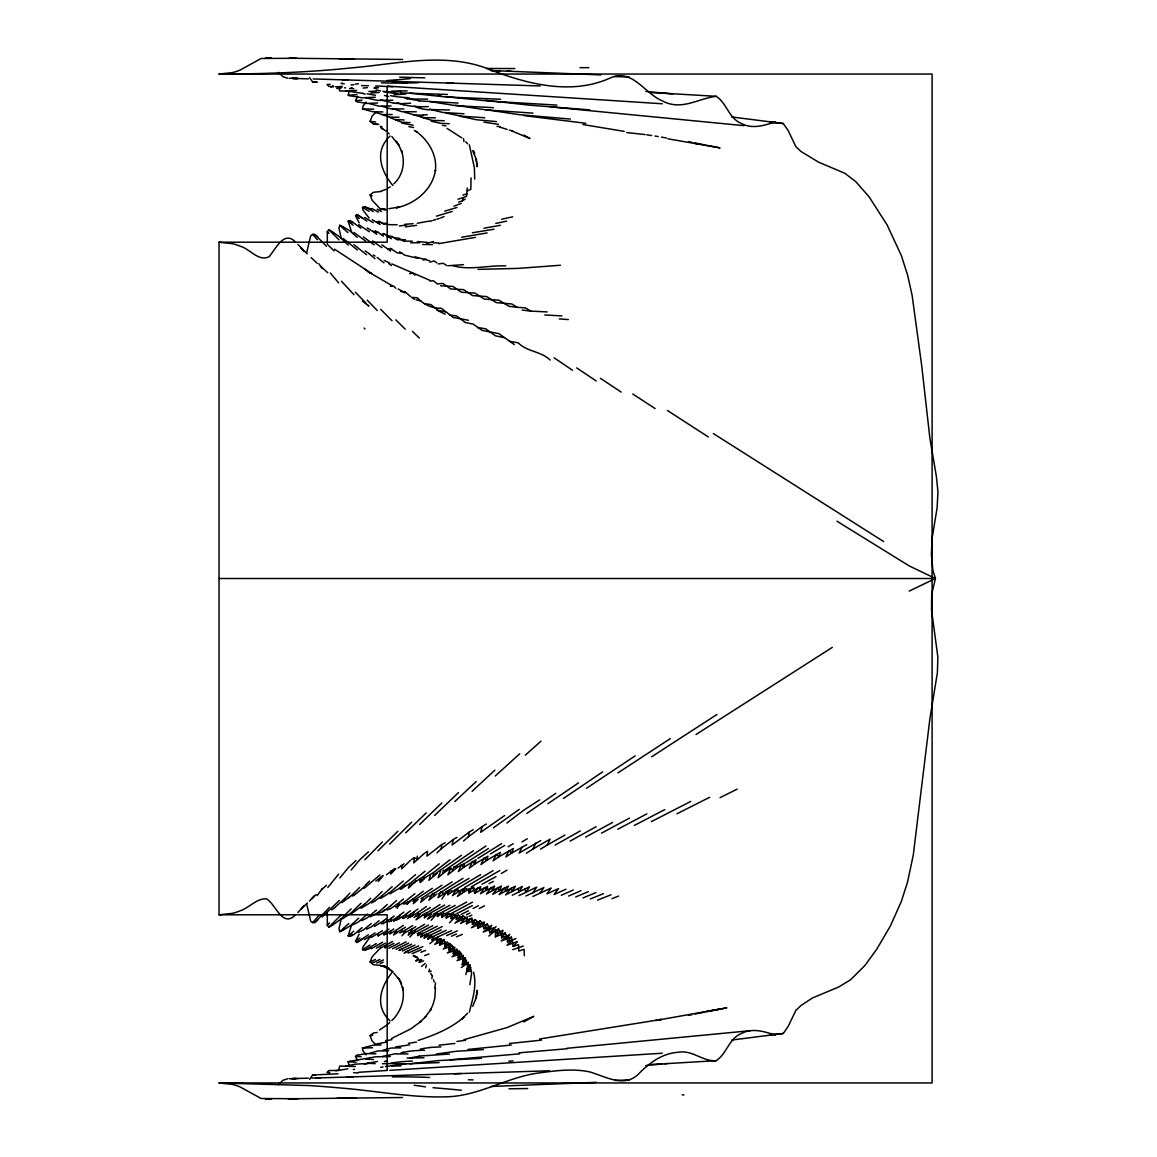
<?xml version="1.0" encoding="UTF-8"?>
<svg xmlns="http://www.w3.org/2000/svg" width="1157" height="1157" viewBox="0 0 1157 1157"><rect width="100%" height="100%" fill="white"/><g stroke="black" fill="none" stroke-linecap="round" stroke-linejoin="round"><path stroke-width="1.5" d="M524.338 955.74L524.092 949.275L518.857 951.04L518.481 944.647L513.216 946.469L511.437 937.17L501.198 940.974L509.659 934.321L507.417 938.891L507.475 942.044L515.964 938.544M434.135 893.291L434.092 896.068L428.813 900.262L432.602 893.363L434.092 896.068L436.898 894.057M377.153 124.537L373.378 123.973L370.095 121.326L372.12 116.033L375.331 112.822M380.639 965.43L373.378 964.721L370.095 962.074L372.12 956.781L380.884 947.453M402.462 918.282L403.547 918.181L403.648 915.838L410.518 910.805M327.33 912.815L327.272 925.34L328.805 927.162L331.452 925.846L333.158 923.344M390.921 870.831L390.777 874.041L395.766 868.762M489.845 929.548L491.682 925.311L483.207 932.094L493.967 927.769L495.355 930.546L495.413 936.808L505.161 932.99L506.65 935.854L501.646 937.763L501.458 934.639L498.595 929.013L489.642 932.744L489.078 926.612L487.169 924.081L477.74 928.174L477.552 921.927L475.368 919.641L466.473 923.792L467.023 920.35L465.938 917.631L462.916 915.968L454.875 923.127L461.614 919.757L461.065 916.778L458.259 915.057L451.143 918.658L451.302 915.274L448.656 913.596L441.656 917.327L441.887 913.813L437.375 916.46L437.259 913.133L427.584 919.15L431.547 913.929M448.815 949.825L451.895 945.269L453.746 948.031L447.426 952.934L453.963 950.823L454.817 947.265L448.815 949.825L449.711 943.534L453.746 948.031L453.284 953.773L459.343 951.228L461.31 953.643L463.06 959.023L462.236 964.736L468.484 962.219L465.895 974.613M463.06 959.023L463.321 955.364L457.073 960.672L465.186 957.895L467.486 966.138L469.858 964.924L471.593 973.399L469.843 984.708M458.042 199.235L466.517 196.444L467.226 188.027M474.717 179.104L474.341 167.548L469.38 144.856M395.766 919.989L396.981 919.699L397.184 917.226L403.807 912.092M461.065 916.778L456.292 919.222L456.147 916.011L453.501 914.276L446.255 918.051L446.544 914.551L443.869 913.495M449.711 943.534L444.722 945.847L445.199 942.839L443.883 940.207L445.199 942.839L439.66 945.052L441.179 938.616M381.376 923.864L383.271 923.517L383.531 920.842L386.048 918.803M402.014 865.407L401.667 868.893L410.388 860.504M436.956 852.883L441.265 848.79L441.757 844.552L445.156 842.773M417.229 856.18L417.417 859.174L414.365 857.713L413.729 862.862L424.344 853.374L427.555 851.335L426.947 856.122L441.757 844.552M409.057 916.98L410.287 916.778L410.619 914.204L418.024 908.954M435.553 982.915L434.772 988.092M440.6 939.021L434.642 944.343L440.889 941.798L440.6 939.021L436.449 940.858L436.869 937.806L432.096 939.976L433.065 936.664L427.989 939.05L429.348 935.536L426.485 934.422L425.125 935.03M465.938 917.631L460.573 923.445L467.023 920.35L467.486 916.951L461.614 919.757L462.916 915.968M440.629 871.192L438.069 877.744L442.885 873.535L443.362 870.194M483.828 925.643L484.349 921.97L471.42 927.755L479.909 920.784L482.469 922.939L483.93 928.767L489.078 926.612M404.111 932.932L405.355 930.127L412.702 925.571M462.569 956.261L458.042 957.765L459.343 951.228M476.322 997.869L477.219 990.262L475.874 998.534L472.692 1006.286M458.519 202.128L462.569 200.74L463.06 197.977M463.552 841.009L468.426 836.728L469.279 831.999L473.271 829.743M382.866 111.94L372.525 111.694L362.445 108.932L363.009 106.111L366.075 102.163M371.31 947.916L364.759 950.23L362.445 949.68L363.009 946.874L370.891 935.839M388.535 921.695L390.676 921.276L391.283 918.282L394.19 915.982M456.972 837.379L453.255 839.534L452.141 845L469.279 831.999M389.171 933.699L390.357 933.598L390.936 930.85L393.727 928.955M341.257 918.586L338.987 928.695L339.71 931.718L342.501 930.474L344.511 927.986M431.807 978.648L432.4 976.031M429.507 969.204L428.885 971.866L431.301 971.171M306.619 252.906L310.669 235.941L312.578 234.307L314.849 234.452L317.683 236.968M394.523 933.41L395.564 933.034L396.215 930.242L403.359 925.383M344.511 229.014L342.501 226.526L339.71 225.282L338.987 228.305L341.257 238.414M338.987 1069.054L339.71 1066.045L355.329 1066.465M486.403 824.015L482.093 826.604L480.69 832.302L504.698 815.511M423.722 877.165L424.503 878.626L420.396 882.401L421.22 879.118M429.536 914.334L424.402 917.703L425.646 913.292L415.985 919.887L420.208 914.146M349.443 90.405L348.069 95.264L350.007 95.713M415.594 916.011L417.258 915.433L418.14 912.352L426.412 906.567M425.66 967.758L426.441 965.025M469.38 1012.144C472.461 999.185 477.205 985.46 473.502 972.155M383.618 934.798L385.324 934.22L386.264 931.096L389.041 929.085M409.578 884.715L408.508 888.084L416.144 880.737M437.375 916.46L438.199 913.972M464.796 888.374L463.465 892.351L457.391 896.429L462.193 889.386L464.796 888.374L468.296 889.4L473.748 887.217L474.601 893.32L487.647 886.291L486.518 890.138L480.444 893.71L484.638 887.564L486.518 890.138L494.56 886.103L492.795 890.442L486.49 894.028L491.204 887.621L492.795 890.442L501.473 886.045L499.188 890.76L492.694 894.332L497.799 887.781L499.188 890.76L508.415 886.103L505.696 891.092L499.086 894.621L504.452 887.998L505.696 891.092L515.386 886.248L512.334 891.44L505.609 894.911L511.177 888.272L512.334 891.44L522.429 886.464L519.088 891.83L512.276 895.229M430.418 875.806L428.9 880.289L437.375 873.101M422.406 933.135L417.851 935.565L418.718 933.106M399.469 932.802L400.929 932.528L402.072 929.36L405.456 927.191M452.705 891.367L447.831 894.694L449.364 890.427L452.705 891.367L457.926 889.212L458.1 891.816L452.503 895.634L455.916 889.675L458.1 891.816L462.193 889.386L463.465 892.351L468.296 889.4L468.961 892.871L480.733 886.652L480.372 889.849L478.087 887.636L474.601 893.32M351.612 924.891L348.069 936.013C353.652 937.112 357.846 930.199 362.155 927.668M501.458 934.639L503.049 930.315L495.76 933.598L498.595 929.013M396.981 919.699L398.746 918.875L400.177 915.028M403.547 918.181L405.398 917.342L406.787 913.625M309.657 1079.365L312.578 1075.055L317.524 1074.853M408.002 901.534L406.917 904.369L411.169 900.551M413.136 933.309L414.481 932.744L415.725 929.548L424.677 924.298M478.231 924.848L479.909 920.784M429.348 935.536L424.214 938.052L425.79 934.364L420.83 936.895L421.886 934.393M410.287 916.778L412.34 915.809L414.004 911.904M392.83 971.504C380.754 986.241 373.971 1005.809 390.039 1020.937M457.536 867.128L453.804 866.767L452.966 870.57L450.767 868.025L447.86 874.837L457.536 867.128L464.695 863.296L463.624 867.36L458.288 871.626L461.397 864.771L463.624 867.36L476.077 859.767L474.847 863.961L469.323 868.198L472.504 861.415L474.847 863.961L487.965 856.137L486.634 860.432L480.922 864.597L484.147 857.959L486.634 860.432L500.374 852.391L498.956 856.773L493.099 860.851L496.31 854.387L498.956 856.773L513.332 848.529L511.828 853.013L505.855 856.975L508.979 850.713L511.828 853.013L526.782 844.61M423.563 960.845L419.224 962.291L420.512 959.37M408.855 932.759L410.504 932.325L412.008 928.941L415.826 926.67M397.169 908.303L399.179 903.834M436.449 940.858L438.17 937.127M456.292 919.222L458.259 915.057M441.656 917.327L443.695 913.061M415.377 899.524L413.338 903.675L418.067 899.553M522.183 846.938L519.131 853.027L540.782 840.575M526.363 853.215L532.914 849.064L535.893 843.077M540.507 849.137L547.16 845.087L550.154 839.129L532.914 849.064M357.672 96.291L355.503 100.601L356.935 101.729M359.133 934.162L355.503 941.364L356.935 942.478L362.56 938.92M468.961 892.871L471.492 887.882L474.312 889.588M440.181 893.262L437.939 897.63L449.364 890.427M446.255 918.051L448.656 913.596L451.302 915.274M451.143 918.658L453.501 914.276M422.97 897.933L420.613 902.301L428.48 895.923M465.186 957.895L462.872 961.872L466.517 960.556L462.236 964.736M424.402 917.703L426.731 913.77M417.851 935.565L419.528 932.73M444.722 945.847L447.108 941.885L449.075 944.098L449.538 946.816L443.276 949.058L449.075 944.098M467.023 920.35L471.998 918.007L472.403 924.241L475.368 919.641M469.858 964.924L467.226 968.973L470.841 967.715L466.661 971.808L471.405 970.549M441.902 899.061L447.065 891.252L447.831 894.694M432.096 939.976L433.976 937.156M317.192 895.619L322.34 888.446M532.856 892.727L536.674 887.115L519.059 895.576M307.357 903.01L306.677 903.993L310.669 921.059L312.578 922.693L314.849 922.548L317.683 920.032M483.93 928.767L487.169 924.081M327.807 887.506L338.639 874.142M731.629 1040.056L783.275 1033.476L788.177 1026.418L795.886 1010.321L801.107 1005.433L812.59 997.913L838.608 987.037L850.511 979.834L864.93 965.488L876.789 949.145L890.369 926.019L901.346 901.433L907.565 882.01L913.278 855.066L929.924 718.54L937.401 672.636L937.864 657.046L931.53 610.014L931.718 594.279L935.42 578.5L932.976 570.661L931.399 554.839L931.978 539.133L937.112 507.778L937.965 492.144L936.403 476.612L929.924 438.46L921.608 364.918L912.078 295.107L907.565 274.99L901.346 255.567L887.188 225.08L869.095 196.835L855.717 181.577L844.812 173.261L818.679 162.211L801.107 151.567L795.886 146.679L788.177 130.596L783.275 123.524L731.629 116.944M390.039 136.063C373.971 151.191 380.754 170.759 392.83 185.496M532.885 896.444L539.871 893.262L543.891 887.549L525.929 895.981M396.142 931.399L393.525 935.03L397.444 932.412M420.83 936.895L422.522 934.567M501.646 937.763L505.161 932.99M410.084 932.47L408.146 935.087L412.89 932.325M339.825 877.989L348.445 867.504L355.98 860.649M380.884 209.547L372.12 200.219L370.095 194.926L373.378 192.279L380.639 191.57M375.331 1044.178L372.12 1040.967L370.095 1035.674L373.378 1033.027L377.153 1032.463M427.989 939.05L430.606 935.623M351.251 869.948L359.552 859.998L368.432 851.798M424.214 938.052L426.991 934.494M458.042 957.765L461.31 953.643L452.069 956.767L458.259 952.095L456.769 949.029M278.374 1084.644L282.973 1080.276L287.674 1078.758M466.473 923.792L470.711 918.6L472.374 921.059M507.475 942.044L511.437 937.17M364.817 859.767L382.388 842.007M378.267 881.504L382.75 876.283M319.694 914.565L312.78 922.476M327.272 1072.423L328.805 1070.587L339.565 1070.326M401.985 935.782L405.196 931.978M431.142 920.292L437.259 913.133M513.216 946.469L517.468 941.552L506.997 945.255L512.667 940.164M377.949 850.814L397.863 831.261M489.642 932.744L496.093 926.583M329.528 907.334L314.95 922.447M389.634 844.104L411.588 822.28M453.284 953.773L457.001 949.535L458.519 954.872M301.153 909.084L304.161 905.714L297.899 912.526M341.04 914.985L329.109 926.902M329.528 922.91L327.301 925.311M477.74 928.174L482.469 922.939M339.334 900.479L322.138 916.98M351.178 908.809L340.664 919.265L332.131 925.412M405.688 832.852L426.239 812.865M467.659 1013.142L461.788 1019.129L463.827 1017.278C450.68 1028.443 434.511 1035.197 418.227 1040.403M419.644 824.478L441.873 802.958M301.702 908.476L306.489 903.776M311.117 899.408L314.357 895.981L309.411 901.101M439.66 945.052L444.042 940.381L440.889 941.798M391.833 1020.517C400.727 1012.115 405.34 999.315 402.506 987.254L403.113 989.871L400.336 981.469L401.493 983.898L398.21 977.867L399.729 980.124L393.814 973.153M409.809 937.069L413.411 933.251M361.027 903.227L351.366 912.671L342.573 918.832M434.598 815.468L458.49 792.559M419.224 962.291L421.712 959.688M382.605 911.846L384.674 909.691M495.413 936.808L500.431 931.703M348.807 923.517L339.753 931.674M393.814 183.847C402.94 175.662 405.514 161.98 401.378 150.641L401.971 152.044L398.196 144.09L398.861 145.377L391.833 136.483M449.422 922.794L456.147 916.011L453.891 914.42M358.713 918.152L350.571 925.571L343.195 930.141M401.667 888.836L405.138 885.38M344.786 898.468L334.518 907.811M454.802 801.57L476.149 781.626M382.143 891.512L377.081 896.444A91.793 14.361 -53.8 0 1 368.591 903.762L360.998 908.274M312.043 898.439L316.223 894.52M472.099 791.301L494.892 770.157M369.575 881.099L365.062 885.409M295.281 915.158C282.062 928.001 275.843 903.964 266.385 898.815C256.275 898.367 249.276 907.927 240.034 910.848A48.84 48.84 0 0 1 232.167 913.379L219.035 914.797L219.035 242.276L232.167 243.621A48.84 48.84 0 0 1 240.034 246.152C249.854 248.697 258.3 261.858 268.93 256.825C275.525 249.724 283.725 229.939 295.281 241.842M367.608 914.001L358.439 921.97L352.726 924.949M321.747 889.574L326.448 885.322M384.428 907.131L387.233 904.456M392.18 886.652L381.521 896.227M495.254 775.985L519.695 753.814M376.502 910.024L367.073 917.964L361.562 920.668M379.959 874.967L364.079 888.316M403.316 881.027L388.839 893.363M396.576 900.522L390.589 905.844M353.796 931.139L348.214 935.897M350.007 936.461L352.35 934.321M415.609 874.634L399.367 888.243L389.895 893.869M525.307 755.203L541.028 741.131M364.542 904.138L351.829 913.408M664.827 1063.731L716.197 1060.68C726.972 1053.723 728.852 1038.379 741.435 1033.519C752.469 1027.474 764.415 1031.755 775.508 1035.038M371.252 923.561L363.717 929.722L358.294 932.412M418.111 958.864L415.71 960.99L418.906 959.905M387.32 1024.639L389.62 1022.643M441.265 848.79L453.255 839.534M379.106 920.726L371.513 926.743L366.624 929.143M349.081 897.152L342.053 902.706M425.024 871.207L410.923 882.632L400.12 889.27M414.9 893.667L404.69 901.838M439.27 863.816L423.578 876.456L411.183 884.469M488.833 936.042L495.355 930.546M403.489 899.032L397.357 904.022M429.84 943.664L436.869 937.806M393.611 921.464L396.273 919.265M421.481 966.457L425.154 963.434M468.426 836.728L482.093 826.604M383.054 875.43L375.794 881.056M450.044 859.738L433.528 872.508L420.483 880.535M493.504 827.732L519.262 809.35M423.274 891.223L412.543 899.379M506.853 823.032L523.731 810.204L539.726 799.863M394.566 868.661L386.467 874.779M359.957 938.009L355.561 941.306M368.331 934.813L357.021 942.434M461.426 855.356L433.195 875.227M356.935 1055.271L355.503 1056.399L357.672 1060.709M442.885 873.535L450.767 868.025M432.299 888.374L412.803 901.187M383.531 920.842L374.391 926.41M375.099 932.947L364.296 939.629M473.372 850.771L443.594 871.178M526.811 813.472L555.823 793.297M400.973 866.072L403.981 863.816M407.438 918.586L410.793 916.084M441.945 885.25L421.047 898.656M391.283 918.282L383.271 923.517M382.417 930.705L371.31 937.445M485.882 846.013L454.499 867.027M452.199 881.88L429.623 896.212M547.868 803.725L578.572 782.855M563.445 798.46L602.696 771.849M463.031 878.308L438.561 893.754M461.31 967.57L467.283 963.304M377.587 912.83L370.24 916.836M413.989 917.588L418.545 914.348M386.279 1025.464L379.438 1030.005M390.213 186.812L388.275 188.085M586.498 788.264L635.179 755.854M397.184 917.226L390.676 921.276M377.833 935.941L386.264 931.096M488.471 848.486L465.909 862.789M398.109 868.083L402.477 865.103M352.176 895.952L353.738 894.896M618.012 772.862L670.293 738.614M440.022 904.528L430.954 910.429M501.646 843.569L477.841 858.451M469.004 878.394L445.329 892.206M430.404 907.493L417.258 915.433M411.415 859.665L414.365 857.713M651.622 756.808L716.921 714.491M369.936 945.052L362.546 949.622M480.69 874.634L454.614 890.08M403.648 915.838L398.746 918.875M493.041 870.671L464.507 887.665M390.936 930.85L385.324 934.22M696.037 734.507L832.317 647.37M376.329 943.577L364.874 950.157M410.619 914.204L405.398 917.342M382.562 942.275L371.267 948.711M444.736 905.034L427.714 914.594M462.569 200.74L465.186 199.105M418.14 912.352L412.34 915.809M504.669 845.449L490.322 853.996M396.215 930.242L390.357 933.598M499.838 870.512L471.376 886.783M307.964 1085.483A1110.214 1110.127 2.9 0 1 341.055 1088.043C377.196 1090.906 413.136 1098.34 449.495 1096.691C481.486 1094.869 509.268 1076.198 540.912 1072.698C557.096 1070.5 573.771 1068.461 589.911 1071.961C605.198 1076.473 623.536 1087.739 637.811 1074.737C648.788 1063.167 662.238 1053.13 678.769 1052.234C692.32 1049.761 702.849 1061.736 716.197 1060.68M375.128 900.927L371.628 902.923M402.072 929.36L395.564 933.034M449.842 905.295L433.181 914.218M508.082 846.779L513.173 843.742M385.512 943.129L376.271 948.162M521.937 841.949L527.274 838.767M501.299 873.506L506.968 870.151M383.647 911.022L378.874 913.307M392.585 941.509L380.711 947.959M547.16 845.087L564.949 835.065M555.1 845.087L580.293 830.928M466.69 902.026L445.271 913.712M455.207 905.425L438.604 914.016M428.524 925.094L414.481 932.744M412.008 928.941L404.921 932.73M385.932 189.372L380.667 191.324M570.141 841.081L596.173 826.705M495.934 876.63L481.992 884.266M405.355 930.127L400.929 932.528M472.49 902.185L450.507 913.885M384.746 947.366L385.758 946.788M523.759 1021.935L533.854 1016.338L507.142 1027.546L464 1039.666M585.601 837.089L612.588 822.439M393.93 943.345L384.977 948.002M432.747 925.701L417.243 933.742M415.725 929.548L410.504 932.325M601.481 833.156L629.495 818.144M399.324 942.897L388.853 948.292M472.403 905.627L455.757 914.117M437.317 926.178L421.249 934.306M617.766 829.251L646.879 813.863M406.121 941.827L392.599 948.726M438.98 939.195L440.267 938.515M408.132 953.137L422.84 946.614M634.426 825.389L664.711 809.625M405.326 952.023L418.718 945.905M473.155 908.433L478.434 905.7M690.772 801.425L651.434 821.6M489.035 883.644L493.33 881.432M442.205 926.555L426.485 934.422M461.31 203.357L453.963 206.177M709.675 797.289L676.946 813.776M408.667 943.1L396.012 949.347M479.143 908.563L484.581 905.815M402.419 950.996L414.987 945.081M737.226 789.117L720.088 797.636M468.455 910.819L461.079 914.42M524.873 888.981L525.929 892.249L529.516 886.754L519.088 891.83L517.989 888.605M442.249 940.381L444.245 939.397M370.139 962.046L375.447 959.457M441.207 929.924L428.871 935.854M372.568 962.942L379.901 959.442M411.632 944.17L399.512 950.027M909.185 591.097L935.42 578.5L909.185 565.903L836.945 521.214M390.271 908.78L387.017 910.009M466.445 914.768L470.002 913.061M398.934 950.49L402.101 948.986M376.69 963.072L383.517 959.92M446.197 930.315L432.602 936.736L430.505 935.102M436.406 937.618L451.563 930.618M467.486 190.862L470.841 189.285L471.044 177.903M380.19 963.55L383.141 962.205M452.286 211.413L436.449 216.142M457.001 207.465L444.722 211.153M469.091 916.431L471.897 915.144M539.871 893.262L551.166 888.055L546.943 893.855L558.513 888.619L554.073 894.52L565.903 889.256M369.271 1053.391L377.645 1050.99L388.738 1050.816M472.403 924.241L477.552 921.927M412.109 953.657L421.264 949.723M449.538 946.816L452.286 945.587M446.588 935.623L457.348 930.864M573.351 889.979L561.261 895.258M380.393 898.454L382.2 897.658M580.843 890.774L568.477 896.068M404.082 953.209L407.958 951.531M423.216 260.007L425.689 258.937M451.418 936.215L456.48 934.032M588.363 891.642L575.723 896.95M453.963 950.823L457.001 949.535M595.913 892.611L582.998 897.919M603.462 893.667L590.287 898.975M456.494 936.78L462.294 934.393M376.271 1044.019L385.932 1042.211M611.041 894.809L597.576 900.103M523.268 946.079L512.739 949.666M383.112 1050.122L391.254 1048.04L400.929 1047.852M420.902 952.283L425.53 950.447M611.952 898.671L618.59 896.053M440.6 217.979L444.042 216.619M372.221 219.714L378.093 223.142L380.581 222.216L383.994 224.357L386.756 223.547L388.622 224.66L397.155 224.747M424.677 955.581L429.03 953.961M366.176 1047.027L373.436 1045.176L381.101 1044.945M365.583 1047.244L362.445 1048.068L363.009 1050.889L366.075 1054.837M350.325 1061.2L375.895 1056.775L390.285 1056.558M391.645 1038.451L410.764 1028.906L421.162 1021.269L419.846 1022.369L425.848 1016.482L424.807 1017.726L431.069 1009.193L430.288 1010.495L432.906 1004.768L434.858 997.855L435.422 988.266M382.157 1056.543L396.07 1053.622M395.636 906.929L397.372 906.307M395.564 1046.94L409.708 1044.843M462.872 195.128L467.283 193.696M436.869 219.194L439.356 218.384M345.596 1066.204L355.401 1064.136L368.071 1063.543M429.348 221.464L431.821 220.712M433.065 220.336L435.611 219.57M385.57 1040.779L391.905 1039.651M433.369 241.553L426.947 243.36M409.621 273.79L412.514 272.951L414.929 275.149M429.883 262.147L434.092 260.932L436.898 262.943M364.325 1063.977L377.327 1061.475M401.103 1052.841L403.431 1052.19M775.508 121.962C764.415 125.245 752.469 129.526 741.435 123.481C728.852 118.621 726.972 103.277 716.197 96.32L663.366 93.196M357.021 1055.242L365.814 1053.608L375.909 1053.81M384.457 1061.519L386.51 1060.969M512.667 216.836L501.646 219.237M487.169 232.919L461.614 237.243M493.967 229.231L472.403 232.759M408.435 1043.325L416.534 1042.067M353.261 1069.545L354.577 1069.227M506.65 221.146L495.76 223.402M360.854 228.175L351.815 221.508L348.069 220.987L351.612 232.109M350.007 1061.287L348.069 1061.736L349.443 1066.595M335.675 1070.76L347.895 1068.88M500.431 225.297L483.93 228.233M475.368 237.359L438.807 243.635M428.871 221.146L417.243 223.258M367.275 228.001L374.825 232.687L377.775 232.08L383.531 236.158M688.589 1015.369L691.843 1014.703M695.126 1014.024L705.003 1012.028M706.652 1011.695L726.798 1007.834L655.817 1020.46L661.442 1019.404L539.683 1038.972M436.391 1054.013L456.032 1051.294L483.438 1049.616M706.941 1011.435L720.03 1009.106M370.139 1035.674L372.771 1035.284M438.995 1045.19L454.889 1043.455M405.355 226.873L416.665 225.326M409.896 1063.818L438.272 1060.579L481.457 1058.351M467.963 1049.457L511.264 1045.031M399.31 225.962L406.584 225.051M456.957 1041.43L465.476 1040.302M376.415 222.014L380.581 222.216M315.268 1075.142L312.578 1075.055M438.301 263.941L443.189 263.275L447.065 265.748M362.517 1048.068L372.554 1047.75M419.181 1056.081L449.422 1054.041M403.345 903.964L404.892 903.762M327.344 84.577L330.135 84.259M356.963 94.614L348.445 95.264M450.131 1059.769L519.638 1053.853M509.384 1043.513L541.447 1040.143M377.645 102.987L366.769 103.45L357.267 101.816M356.616 90.391L349.92 90.998M375.302 97.246L362.083 97.81L350.05 95.727M361.982 100.211L355.662 100.601M384.977 208.998L381.015 209.128L385.917 209.735L380.711 209.041M382.099 223.127L386.756 223.547M318.667 1074.723L338.061 1073.783M566.814 1048.314L750.228 1030.699M463.465 264.649L448.468 265.72M519.001 1052.841L567.089 1048.748M391.138 105.952L379.149 106.184L369.271 103.609M560.393 265.257L517.989 268.395L478.087 269.364M783.275 1033.476L769.926 1034.705M645.78 1065.568L667.068 1063.587M429.493 1047.461L440.933 1046.883M288.136 1098.832L293.039 1098.716L261.149 1098.514L240.034 1086.9A48.84 48.84 0 0 0 232.167 1084.369L219.035 1082.952L932.094 1082.952L932.094 74.048L219.035 74.048L232.167 72.631A48.84 48.84 0 0 0 240.034 70.1L261.149 58.486L293.039 58.284L289.221 58.197M392.845 100.225L377.601 100.399L365.699 97.795M413.136 223.691L404.921 224.27M403.865 108.917L391.254 108.96L381.911 106.299M400.235 1064.093L439.154 1062.589M416.361 111.795L401.624 111.636L392.541 108.527M392.252 114.529L382.678 114.572L374.926 112.316M716.197 96.32C697.469 98.591 681.242 111.361 661.876 100.645C644.391 93.269 632.17 67.858 610.057 78.069C571.948 95.264 528.214 84.432 491.031 70.013C446.501 51.458 398.022 63.924 352.046 67.844C307.863 72.399 263.434 74.034 219.035 74.048M373.711 109.163L362.546 108.946M429.84 281.021L433.412 280.775L437.375 283.899L442.885 283.465L450.767 288.975L463.624 289.64L472.504 295.585L486.634 296.568L496.31 302.613L511.828 303.987L517.266 307.343L525.206 307.82L530.774 311.117L547.16 311.913M423.361 114.991L427.251 114.717M388.853 208.708L399.512 206.973L396.345 207.797C415.189 203.965 432.443 189.676 435.524 170.079L435.292 171.135C437.534 155.24 428.538 140.431 416.072 131.348L416.708 131.869L414.351 130.466M381.318 234.481L384.76 234.249L391.283 238.718M309.657 77.635L312.578 81.945L317.524 82.147M662.31 1053.232L389.779 1070.341M399.064 117.247L390.01 117.175L382.591 114.803M388.766 236.852L392.44 236.65L397.184 239.774L405.398 239.658M358.424 1072.308L386.814 1070.471M374.116 88.279L376.502 88.163M505.696 265.908C488.283 265.17 469.496 270.637 452.705 265.633M661.92 1063.876L651.709 1064.382M407.076 1058.033L423.968 1057.787M289.178 1078.729L308.384 1078.15M596.231 1082.33L491.161 1086.466M298.101 1078.498L291.506 1078.686M320.503 1077.818L315.818 1078.006L461.151 1073.522M350.658 1076.921L346.579 1077.08L353.015 1076.82M428.307 106.632L420.989 106.791M454.166 1073.768L549.329 1070.789M629.263 1079.958L614.656 1080.421M271.649 1099.049L265.56 1099.092L269.248 1099.02L266.486 1099.049M435.321 117.812L424.084 117.624L413.627 114.89M319.057 1077.876L311.898 1078.078M265.56 57.908L270.854 57.951L267.657 57.995M268.366 58.024L271.244 57.951M449.509 109.973L429.493 109.539M410.619 242.796L419.658 242.782M347.389 91.099L339.753 90.969L338.987 87.946M427.714 99.126L407.076 98.967M444.274 120.718L432.183 120.415L421.206 117.204M404.169 119.966L394.739 119.46L389.403 117.363M407.221 90.911L391.702 91.085M293.242 1078.671L295.83 1078.613L292.316 1078.686L294.876 1078.657M289.221 1098.803L356.356 1098.022M337.092 1098.239L402.52 1097.53M410.041 122.599L401.913 122.237L395.535 119.966M341.199 1098.181L351.858 1098.051L343.282 1098.138L349.645 1098.065M270.16 57.966L266.746 57.966L269.248 57.98M351.858 1098.051L339.131 1098.21L354.1 1098.036M337.844 86.703L335.631 86.703M373.06 231.342L377.775 232.08M269.523 1099.02L266.746 1099.034L270.492 1099.049M341.055 83.232L342.646 83.217M355.561 1056.399L361.244 1056.703M354.1 58.964L290.335 58.226M291.897 78.314L294.442 78.314L289.178 78.271M316.006 81.959L312.65 81.945M391.702 1065.915L400.727 1065.959M292.692 58.284L296.713 58.284M219.035 242.203L387.19 242.203L387.19 86.573M219.035 578.5L932.094 578.5M219.035 914.797L387.19 914.797L387.19 1070.427M298.014 1098.716L292.692 1098.716L296.713 1098.716M458.143 103.031L419.181 100.919M422.667 244.503L432.458 244.59M390.372 286.285L393.799 286.3L395.766 288.238M348.127 1061.736L356.096 1062.271M219.035 1082.952L307.95 1085.526M447.34 94.455L400.235 92.907M420.989 1050.209L424.561 1050.238M339.131 58.79L402.52 59.47M298.101 78.502L292.316 78.329L308.384 78.85M343.282 58.862L351.858 58.949L341.199 58.819L345.292 58.906M313.157 78.951L348.373 79.992M344.352 79.876L346.145 79.905L342.183 79.833M266.486 57.951L268.974 57.98L265.777 57.922M463.971 113.791L442.654 112.431L429.406 109.177M365.684 1059.103L373.451 1059.552M267.657 1099.005L271.244 1099.049L268.366 1098.976M449.249 123.712L440.817 123.351L431.214 121.181M496.946 126.417L499.795 126.475M491.161 70.534L600.975 74.916M400.915 291.593L405.051 291.68L410.388 296.496M446.906 83.044L453.674 83.217L346.579 79.92M493.374 107.673L456.032 105.706L429.478 101.469M333.823 86.674L328.921 86.428L327.272 84.577M500.706 99.242L446.284 97L409.896 93.182M484.754 117.768L461.122 116.192L445.821 112.952M614.656 76.579L629.263 77.042M450.521 83.13L540.145 85.951M293.748 78.343L296.351 78.416M394.609 237.995L398.746 238.125L403.648 241.162L412.34 241.191M561.868 315.89L544.802 314.979M363.153 93.428L345.596 90.796M413.208 125.231L401.884 123.134M433.181 242.782L438.604 242.984M396.244 81.482L390.95 81.279L393.163 81.366M392.802 86.775L375.736 85.922M651.709 92.618L661.92 93.124M532.929 113.14L486.157 109.915L455.569 105.2M296.901 78.445L292.764 78.329L297.494 78.474M556.893 105.099L489.917 101.18L446.125 96.682M662.31 103.768L387.552 86.124M496.527 121.601L476.771 119.778L460.182 116.279M490.279 70.403L493.099 70.591M417.807 258.329L404.69 255.162L401.942 253.282L397.357 252.978L390.271 248.22M375.577 121.977L370.139 121.326M589.723 109.872L529.299 105.142L485.043 100.225M570.358 119.07L519.71 114.731L485.376 109.611M559.337 318.913L568.318 319.563M417.258 241.567L427.714 242.406M381.81 244.894L388.029 249.102L392.353 249.449M386.597 235.363L392.44 236.65M769.926 122.295L783.275 123.524M645.78 91.432L672.767 93.934M743.85 125.636L550.414 106.863M626.704 132.549L645.071 134.588M585.789 123.293L523.774 115.57M468.426 320.272L453.255 317.466L441.265 308.21C432.082 308.688 423.578 304.45 417.417 297.826L411.415 297.335L414.365 299.287M327.315 1072.423L329.788 1072.698M378.831 124.392L373.509 123.452M344.526 87.773L345.581 87.903M522.183 310.062L530.774 311.117M517.266 307.343L508.979 306.287L498.956 300.227L484.147 299.041L474.847 293.039L461.397 292.229L452.966 286.43L440.629 285.808M498.436 124.349L484.002 122.15M393.684 103.147L380.682 99.835M380.667 965.676L385.18 966.297L380.696 965.618L389.678 968.756L384.066 966.138L386.076 967.686M386.424 91.345L388.983 91.707M375.389 95.293L367.058 93.775M646.734 134.805L651.68 135.543M424.344 303.626L430.896 304.595L438.286 310.351L445.445 311.855M449.437 314.935L456.682 316.006L465.244 322.485L473.155 324.134L482.093 330.396L498.913 333.635L514.315 344.569M413.642 127.559L408.869 126.605M706.652 145.305L720.03 147.894L667.864 138.797M438.387 95.496L440.933 95.901M413.555 114.673L404.357 112.157M382.143 126.749L380.219 126.417M654.963 136.049L658.246 136.584M477.711 327.503L485.766 328.834L495.442 335.819L504.192 337.67M661.515 137.133L666.432 137.972M509.326 341.286L518.22 342.834C527.346 352.09 540.883 351.005 550.154 360.073M509.384 130.22L512.71 130.799M442.437 125.318L446.038 125.968M700.289 144.35L694.214 143.208M624.173 131.377L582.911 124.522M287.674 78.242L282.973 76.724L278.374 72.356M705.003 144.972L695.126 142.976M688.589 141.631L691.857 142.297M429.623 260.788L415.103 256.825M388.68 96.552L384.457 95.481M499.26 126.908L507.142 129.454M416.014 299.721L420.974 301.022M404.588 97.824L407.235 98.562M403.431 104.81L396.967 102.611M358.684 224.646L369.358 231.747M364.6 217.429L373.277 222.665M414.524 106.256L417.113 107.138M371.31 209.084L364.759 206.77L362.445 207.32L363.009 210.126L369.141 218.037M413.28 955.812L415.565 956.68M430.274 280.486L391.89 263.941M511.625 130.857L529.949 138.565L523.759 135.065M378.469 221.218L379.38 221.594M375.287 230.836L376.401 231.328M353.941 232.427L365.728 241.191M371.947 208.549L378.469 212.165M384.24 260.513L389.88 263.131M447.021 128.355L461.788 137.871M343.34 226.931L349.761 230.807L357.238 237.373M377.153 209.2L381.492 211.514M370.139 194.955L372.106 195.909M364.918 206.857L373.335 211.529M363.341 236.867L374.261 244.894M436.956 310.177L445.156 314.227M383.271 233.483L384.76 234.249M416.708 957.114L413.584 955.48L415.464 957.229M357.021 214.566L366.943 221.088M372.597 240.989L381.926 247.67M343.282 238.53L357.412 250.013M381.434 128.022L386.062 131.059M362.604 207.407L368.938 211.297M398.109 288.917L405.066 292.938M353.955 244.662L366.509 254.714M373.306 254.959L375.128 256.073M332.29 231.689L339.84 237.04L348.286 245.082M883.688 541.592L713.319 433.542M399.498 251.792L401.942 253.282M393.004 286.227L368.1 271.693L371.657 273.544L334.518 249.189M388.217 968.785L390.213 970.188M362.56 218.08L356.935 214.522L355.503 215.636L359.133 222.838M380.841 127.747L382.88 129.078M667.43 410.504L708.359 436.97M655.093 408.551L632.763 393.987M621.208 392.107L600.411 378.325M596.202 380.957L576.663 367.897M572.513 370.254L554.131 357.817M365.193 250.881L368.62 253.296M355.662 215.752L359.335 218.514M378.093 223.142L380.075 224.545M364.079 268.684L369.821 272.864M377.11 257.404L383.95 262.813M366.581 304.305L368.909 306.026L362.387 301.109M388.839 263.637L391.384 265.589M348.286 221.146L353.102 225.225M339.753 225.326L347.895 232.571M388.029 249.102L390.589 251.156M374.825 232.687L376.82 234.307M392.642 971.706L390.473 969.942L392.093 971.634M327.764 272.719L320.532 266.255M329.036 230.026L339.044 239.803M307.169 253.817L297.899 244.474M354.028 294.746L341.474 281.223M317.22 263.304L311.117 257.592M366.147 303.279L355.329 292.215M350.007 220.539L352.35 222.679M314.95 234.553L326.52 246.253M392.035 320.749L380.711 309.367M328.01 244.98L334.084 250.895M405.21 329.152L395.81 319.824M377.196 310.495L367.217 300.14M419.326 338.018L412.471 331.394M338.639 282.858L330.295 272.994M388.058 132.751L389.157 133.879M327.301 231.689L328.935 233.439M395.839 141.053L397.531 142.817L396.388 141.631M418.27 958.777L416.303 956.68L417.807 958.574M465.721 141.776L467.659 143.858M312.65 234.379L317.38 239.701M300.646 247.367L304.161 251.271L301.167 247.916M322.34 268.554L318.768 263.68M333.158 233.656L331.452 231.154L328.805 229.838L327.272 231.66L327.33 244.185M430.766 973.456L432.154 975.741M472.692 150.714L475.889 158.466L477.219 166.738L476.322 159.131M473.632 150.974L474.746 153.635M433.456 979.661L434.222 982.047M419.586 879.826L420.396 882.401M506.65 935.854L507.417 938.891M378.093 933.858L378.469 935.782M463.465 138.652L463.943 141.573M383.994 932.643L384.269 934.668M433.354 873.636L433.412 876.225M508.805 1061.229A538.121 1.981 -4.3 0 1 512.97 1060.897M433.036 1087.71A279.054 18.83 7.9 0 1 461.325 1090.212M367.492 1063.326A218.832 28.795 18.6 0 1 375.201 1063.645M390.965 1063.153A205.671 55.941 18.5 0 1 412.413 1061.114M403.663 1052.335A129.7 44.009 23.7 0 1 421.278 1050.44M380.696 1067.347A277.579 59.904 12.7 0 1 383.025 1066.942M385.426 1066.552A277.579 59.904 12.7 0 1 401.869 1064.729M334.575 907.724A222.216 15.605 -51.2 0 1 331.726 909.879M349.877 893.132A166.087 16.415 -55.6 0 1 344.858 898.367M364.426 886.58A151.61 23.516 -55.7 0 1 353.218 895.778M390.748 905.598A54.133 8.273 -49 0 1 383.777 910.834M404.907 901.534A48.102 7.925 -46.2 0 1 397.545 906.105M370.63 898.324A98.056 13.06 -54.5 0 1 364.383 904.398M381.767 895.778A85.604 15.113 -53 0 1 375.36 900.565M423.231 115.093A74.612 24.066 -22.1 0 1 413.439 114.745M374.391 87.44A539.755 1.229 5.2 0 1 378.541 87.802M407.163 82.841A467.573 5.12 0.7 0 1 402.101 82.697M341.966 83.738A446.472 2.198 3.2 0 1 344.28 83.825M332.97 85.951A439.168 4.83 8 0 1 332.666 85.82M333.042 86.659A384.645 8.996 3 0 1 333.288 86.385M376.401 91.07A227.061 25.946 -16.2 0 1 368.866 91.461M341.821 87.382A352.118 12.062 -0.3 0 1 339.406 86.992M340.52 88.048A326.983 14.969 -3.4 0 1 338.321 87.614M588.855 67.641A365.482 5.38 -0.4 0 1 580.004 67.67M368.403 85.676A298.492 18.078 -6.6 0 1 361.577 85.604M353.796 88.727A285.721 21.52 -9.3 0 1 349.573 88.482M410.431 78.575A275.525 22.851 -10.5 0 1 387.233 80.498M424.735 77.808A325.218 29.605 -4 0 1 399.715 77.114M379.207 92.415A218.471 28.737 -18.6 0 1 370.905 92.994M409.216 97.723A205.57 57.112 -19.3 0 1 390.473 95.641M385.411 91.692A268.265 57.373 -12.5 0 1 382.967 91.302M380.61 90.882A268.265 57.373 -12.5 0 1 376.199 90M398.341 93.645A284.68 62.478 -13.1 0 1 387.205 92.358M421.148 106.661A129.642 44.053 -23.8 0 1 403.562 104.723M468.383 1079.77A539.914 1.331 1.6 0 1 473.025 1079.9M682.182 1094.84A467.023 1.591 2.2 0 1 684.018 1094.912M353.55 1072.64A318.349 9.285 8.8 0 1 357.99 1073.016M414.206 1085.266A296.38 10.023 9.8 0 1 425.545 1086.842M508.979 1088.795A332.507 12.539 0.2 0 1 527.664 1088.549M392.339 1076.907A276.147 35.361 9.1 0 1 429.493 1077.471M382.374 1063.76A212.526 42.679 18.5 0 1 405.543 1064.223M396.793 1054.07A139.404 39.034 23.9 0 1 407.987 1054.013M420.092 1049.225A120.14 46.396 23.3 0 1 429.695 1047.62M410.301 1057.932A200.523 71.184 20.6 0 1 419.485 1056.283M430.867 910.501A30.964 2.936 -35.8 0 1 422.319 915.071M359.625 887.491A159.319 20.132 -55.6 0 1 348.633 897.919M384.543 906.943A59.137 8.301 -50.2 0 1 377.688 912.671M397.56 903.733A50.503 8.113 -47.6 0 1 390.43 908.578M389.128 892.871A80.6 15.518 -52.1 0 1 382.446 897.282M412.76 899.076A46.699 7.723 -44.8 0 1 405.066 903.574M364.151 328.038A373.205 2.256 52.1 0 1 364.947 329.036M368.794 253.557A91.851 14.361 53.8 0 1 374.94 258.749M314.097 82.133A500.547 2.777 -3.3 0 1 314.776 82.031M507.258 70.881A440.34 3.269 -4 0 1 510.57 70.62M331.452 86.963A396.793 4.642 -3.5 0 1 330.7 86.862M367.492 87.614A303.669 8.432 -10.2 0 1 363.124 88.091M365.236 94.165A250.505 36.084 -9.6 0 1 362.676 93.37M352.451 88.077A286.155 31.774 -6.4 0 1 351.236 87.758M342.226 86.399A333.23 8.388 -7.8 0 1 339.334 86.486M353.854 84.736A319.231 9.025 -8.5 0 1 351.034 84.953M358.41 83.796A303.134 10.731 -10.1 0 1 355.3 84.085M500.084 71.315A398.283 1.591 -3 0 1 496.151 71.503M514.778 68.523A331.437 13.812 -1.1 0 1 486.518 68.465M340.809 88.424A287.659 13.595 -12.4 0 1 336.615 88.308M418.559 82.682A275.785 36.966 -10 0 1 381.347 82.783M404.227 103.595A140.576 39.28 -23.9 0 1 393.727 103.118M400.785 91.533A211.977 40.871 -17.5 0 1 383.676 91.707M405.673 94.035A215.477 45.109 -19.5 0 1 394.103 94.643M419.456 100.746A200.624 71.17 -20.6 0 1 410.272 99.083M410.605 103.19A138.478 39.454 -24.4 0 1 404.415 103.465M429.045 109.901A119.966 46.757 -23.7 0 1 416.722 107.399M442.451 891.787L440.918 891.801L443.189 893.725L442.451 891.787"/></g></svg>
